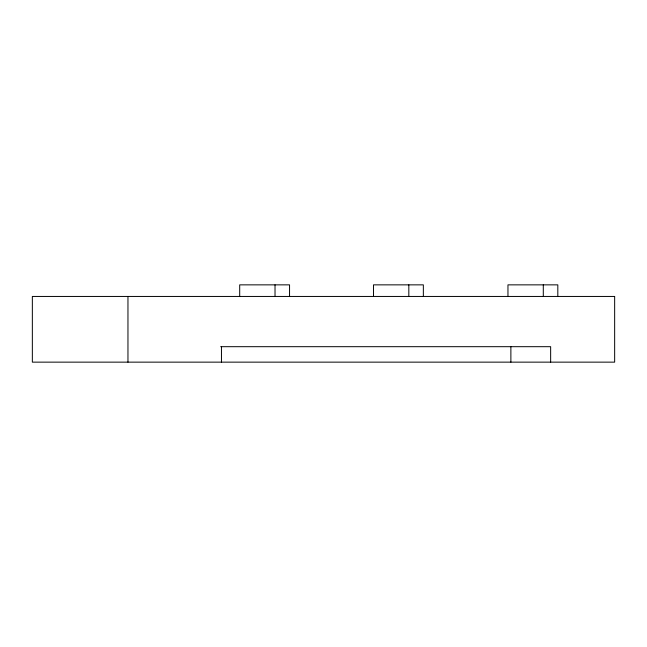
<?xml version="1.0" encoding="UTF-8"?>
<svg xmlns="http://www.w3.org/2000/svg" width="647" height="647" viewBox="0 0 647 647"><rect width="100%" height="100%" fill="white"/><g stroke="black" fill="none" stroke-linecap="round" stroke-linejoin="round"><path stroke-width="0.97" d="M220.676 346.687L550.646 346.687L550.646 362.142M557.819 296.447L557.819 284.858L507.96 284.858L507.96 296.447M543.294 284.858L543.294 296.447M510.879 346.687L510.879 362.142M423.348 296.447L423.348 284.858L373.489 284.858L373.489 296.447M408.823 284.858L408.823 296.447M289.549 296.447L289.549 284.858L239.697 284.858L239.697 296.447M275.024 284.858L275.024 296.447M221.46 346.687L221.46 362.142M127.96 296.447L127.96 362.142M614.65 296.447L32.35 296.447L32.35 362.142L614.65 362.142L614.65 296.447"/></g></svg>
